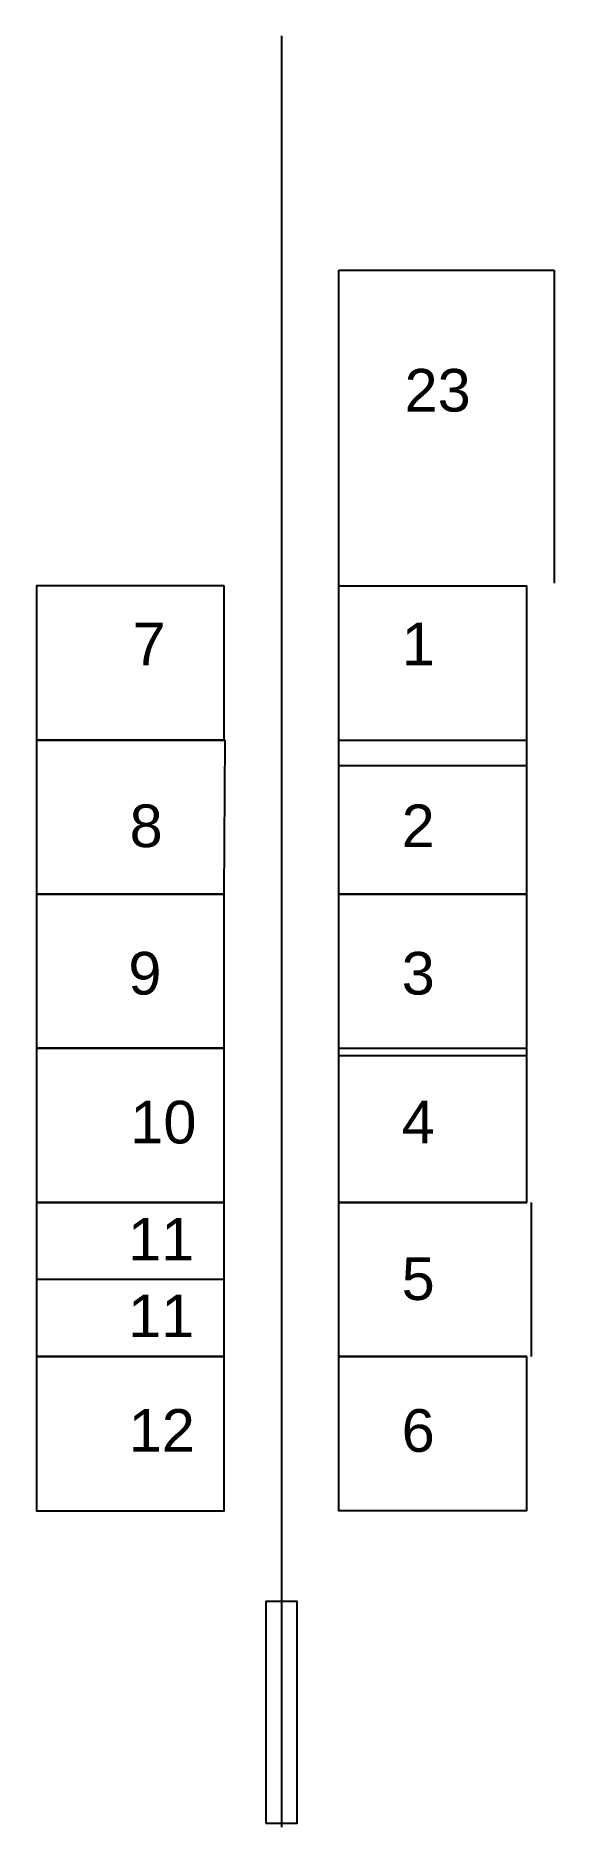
# Model space of a CAD drawing. Header units: metres. Extents: x 25 to 70, y 49 to 205.
import ezdxf

# ---------------------------------------------------------------- set-up
doc = ezdxf.new("R2010")
doc.units = ezdxf.units.M
doc.header["$MEASUREMENT"] = 0
for name, color, linetype in [('parcel', 1, 'Continuous'), ('roud', 54, 'Continuous'), ('text', 160, 'Continuous')]:
    doc.layers.add(name, color=color, linetype=linetype)
doc.styles.get("Standard").update_dxf_attribs({"font": 'arial.ttf'})

msp = doc.modelspace()

# ---------------------------------------------------------------- linework, layer by layer
at = {"layer": 'parcel'}
for p, q in [((51.23, 157.45), (51.23, 185)), ((51.23, 185), (70.03, 185)), ((70.03, 185), (70.03, 157.68)), ((51.23, 144), (67.61, 144)), ((51.23, 130.56), (51.23, 144)), ((67.61, 144), (67.61, 130.56)), ((67.61, 130.56), (51.23, 130.56)), ((51.23, 103.66), (67.61, 103.66)), ((51.23, 90.22), (51.23, 103.66)), ((68.02, 103.66), (68.02, 90.22)), ((41.23, 96.94), (24.78, 96.94)), ((67.61, 90.22), (51.23, 90.22))]:
    msp.add_line(p, q, dxfattribs=at)
for points in [[(41.23, 157.45), (37.14, 157.45), (30.63, 157.45), (24.85, 157.45), (24.85, 144), (41.23, 144)], [(51.23, 157.45), (67.61, 157.45), (67.61, 141.76), (51.23, 141.76)], [(41.3, 144), (24.85, 144), (24.85, 130.56), (41.23, 130.56)], [(41.23, 130.56), (24.85, 130.56), (24.85, 117.11), (41.23, 117.11)], [(51.23, 130.56), (67.61, 130.56), (67.61, 116.46), (51.23, 116.46)], [(41.23, 117.11), (24.85, 117.11), (24.85, 103.66), (41.23, 103.66)], [(51.23, 117.11), (67.61, 117.11), (67.61, 103.66), (51.23, 103.66)], [(41.23, 103.66), (24.85, 103.66), (24.85, 90.22), (41.23, 90.22)], [(41.23, 90.22), (24.85, 90.22), (24.85, 76.77), (41.23, 76.77)], [(51.23, 90.22), (67.61, 90.22), (67.61, 76.77), (51.23, 76.77)]]:
    msp.add_lwpolyline(points, close=True, dxfattribs=at)
at = {"layer": 'roud'}
msp.add_line((46.23, 205.44), (46.23, 49.16), dxfattribs=at)
msp.add_lwpolyline([(44.86, 49.52), (47.6, 49.52), (47.6, 68.86), (44.86, 68.86)], close=True, dxfattribs=at)

# ---------------------------------------------------------------- texts
msp.add_text('23', height=3.719, dxfattribs=at).set_placement((56.97, 172.66))
at = {"layer": 'text'}
for s, height, p in [('7', 3.72, (33.23, 150.53)), ('1', 3.72, (56.72, 150.53)), ('8', 3.72, (32.97, 134.66)), ('2', 3.72, (56.72, 134.66)), ('9', 3.72, (32.86, 121.8)), ('3', 3.72, (56.72, 121.8)), ('10', 3.719, (33.03, 108.81)), ('4', 3.72, (56.72, 108.81)), ('11', 3.719, (32.84, 98.6)), ('5', 3.72, (56.72, 95.15)), ('11', 3.719, (32.84, 91.91)), ('12', 3.719, (32.89, 81.91)), ('6', 3.72, (56.72, 81.91))]:
    msp.add_text(s, height=height, dxfattribs=at).set_placement(p)

doc.saveas('drawing.dxf')
